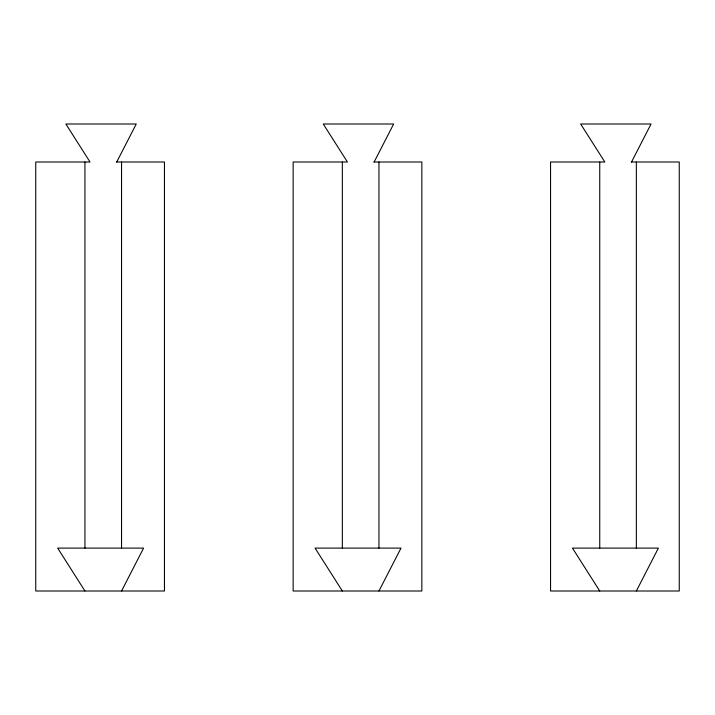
<?xml version="1.0" encoding="UTF-8"?>
<svg xmlns="http://www.w3.org/2000/svg" width="715" height="715" viewBox="0 0 715 715"><rect width="100%" height="100%" fill="white"/><g stroke="black" fill="none" stroke-linecap="round" stroke-linejoin="round"><path stroke-width="1.07" d="M116.724 162.001L136.252 123.999L65.86 123.999L90.027 162.001L35.75 162.001L35.75 591.001L164.45 591.001L164.45 162.001L116.456 162.001M121.55 591.001L143.59 548.101L57.665 548.101L84.942 591.001M374.124 162.001L393.652 123.999L323.26 123.999L347.427 162.001L293.15 162.001L293.15 591.001L421.85 591.001L421.85 162.001L373.856 162.001M378.95 591.001L400.99 548.101L315.065 548.101L342.342 591.001M631.524 162.001L651.052 123.999L580.66 123.999L604.827 162.001L550.55 162.001L550.55 591.001L679.25 591.001L679.25 162.001L631.256 162.001M636.35 591.001L658.39 548.101L572.465 548.101L599.742 591.001M636.35 162.001L636.35 548.101M599.742 162.001L599.742 548.101M378.95 162.001L378.95 548.101M342.342 162.001L342.342 548.101M121.55 162.001L121.55 548.101M84.942 162.001L84.942 548.101"/></g></svg>
